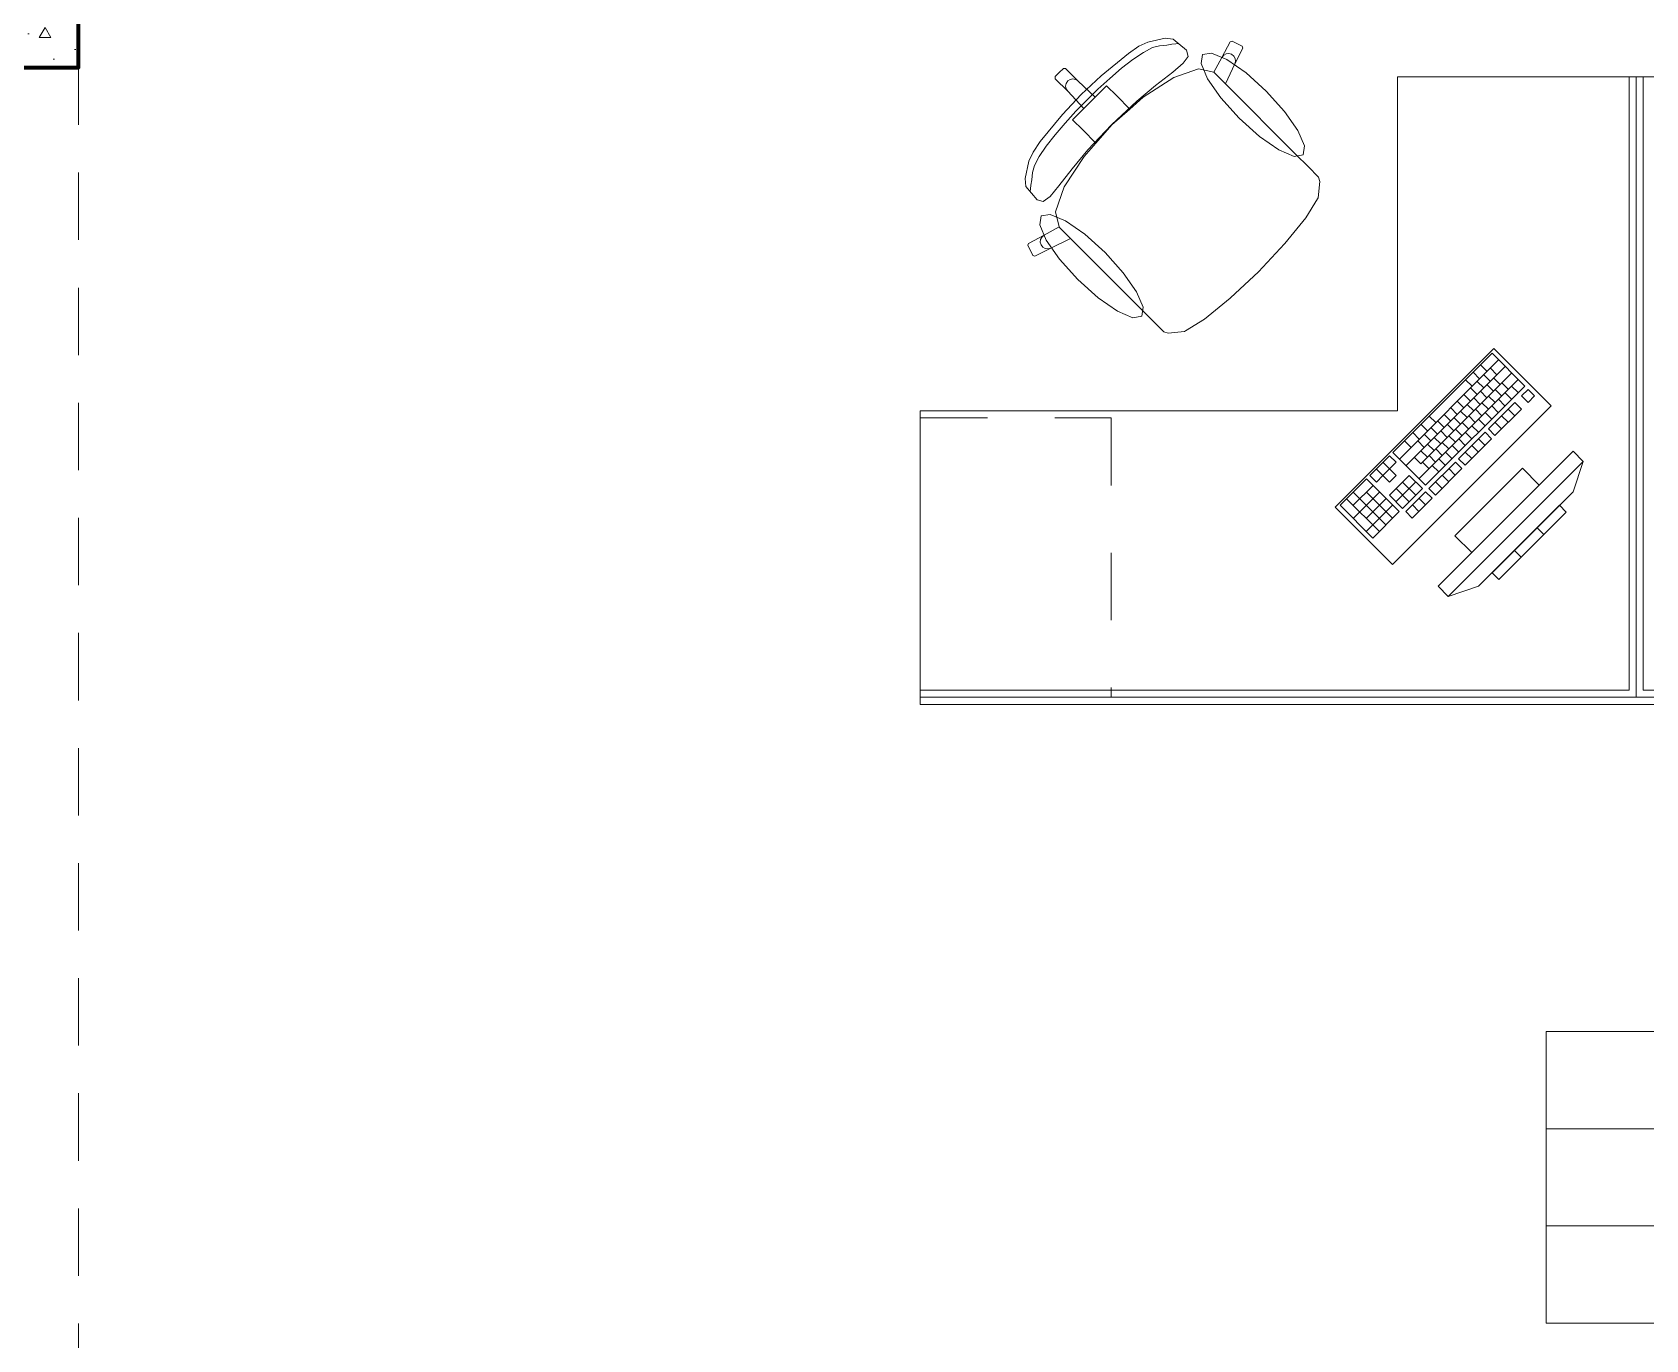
# Model space of a CAD drawing. Header units: inches. Extents: x -38 to 5698, y -33 to 92.
# Drawn here: x 307.973 to 311.354, y 13.835 to 16.574 of the extents above; entities that cross this region are included whole.
import ezdxf

# ---------------------------------------------------------------- set-up
doc = ezdxf.new("R2010")
doc.units = ezdxf.units.IN
doc.header["$MEASUREMENT"] = 0
doc.linetypes.add('Hidden Line', pattern=[0.195611, 0.141111, -0.0545])
doc.linetypes.add('Rayas', pattern=[0.282222, 0.141111, -0.141111])
for name, color, linetype in [('02 _ ARQ _ ZON _ Espacio.3D', 7, 'Continuous'), ('08 _ STR _ EXT _ 06 Columnas', 7, 'Continuous'), ('08 _ STR _ EXT _ 09 Vigas', 7, 'Continuous'), ('Interior - Mobiliario', 7, 'Continuous')]:
    doc.layers.add(name, color=color, linetype=linetype)

msp = doc.modelspace()

# ---------------------------------------------------------------- hatches: boundary and pattern name
at = {"layer": '08 _ STR _ EXT _ 06 Columnas', "linetype": 'Continuous', "lineweight": 9}
h = msp.add_hatch(dxfattribs=at)
h.set_pattern_fill('HORMIGÓN_EN_MASA_0002', style=0, pattern_type=2)
h.set_pattern_definition([(0, (277.50004, 6e-09), (0, 0.3897114), [0.024375, -0.200625]), (0, (277.61254, 0.19486), (0, 0.3897114), [0.024375, -0.200625]), (60, (277.50004, 6e-09), (-0.3375, 0.1948557), [0.024375, -0.200625]), (60, (277.72504, 6e-09), (-0.3375, 0.1948557), [0.024375, -0.200625]), (120, (277.5244, 6e-09), (0.3375, 0.1948557), [0.024375, -0.200625]), (120, (277.7494, 6e-09), (0.3375, 0.1948557), [0.024375, -0.200625]), (0, (277.50004, 0.0375), (0, 0.075), [0, -0.075, 0, -0.1125]), (45, (277.53754, 0.0375), (-0.05303301, 0.05303301), [0, -0.05625, 0, -0.09375])])
h.paths.add_polyline_path([(307.57, 16.5), (308.07, 16.5), (308.07, 17.4), (307.57, 17.4)])

# ---------------------------------------------------------------- linework, layer by layer
at = {"layer": '02 _ ARQ _ ZON _ Espacio.3D', "color": 252, "linetype": 'Continuous', "lineweight": 13}
for p, q in [((315.1849, 14.4805), (311.1447, 14.4805)), ((311.1447, 14.4805), (311.1447, 13.8698)), ((311.1447, 14.4805), (315.1849, 14.4805)), ((311.1447, 14.2769), (311.1447, 14.4805)), ((315.1849, 14.2769), (311.1447, 14.2769)), ((311.1447, 14.2769), (315.1849, 14.2769)), ((311.1447, 14.0733), (311.1447, 14.2769)), ((315.1849, 14.0733), (311.1447, 14.0733)), ((311.1447, 14.0733), (315.1849, 14.0733)), ((311.1447, 13.8698), (311.1447, 14.0733)), ((311.1447, 13.8698), (315.1849, 13.8698)), ((315.1849, 13.8698), (311.1447, 13.8698))]:
    msp.add_line(p, q, dxfattribs=at)
at = {"layer": '02 _ ARQ _ ZON _ Espacio.3D', "color": 254, "linetype": 'Continuous', "lineweight": 0, "flags": 128}
msp.add_lwpolyline([(307.57, 8.1), (308.07, 8.1), (308.07, 7.7), (308.47, 7.7), (308.47, 7.35), (314.37, 7.35), (314.37, 7.7), (314.57, 7.7), (314.57, 8.1), (315.07, 8.1), (315.07, 7.7), (321.17, 7.7), (321.17, 16.9), (320.97, 16.9), (320.97, 17.4), (315.0696, 17.35), (315.07, 16.5), (314.57, 16.5), (314.5696, 17.15), (308.07, 17.15), (308.07, 16.5), (307.57, 16.5)], dxfattribs=at)
at = {"layer": '08 _ STR _ EXT _ 06 Columnas', "color": 7, "linetype": 'Continuous', "lineweight": 80, "flags": 128}
msp.add_lwpolyline([(307.57, 16.5), (308.07, 16.5), (308.07, 17.4), (307.57, 17.4)], close=True, dxfattribs=at)
at = {"layer": '08 _ STR _ EXT _ 09 Vigas', "color": 251, "linetype": 'Hidden Line', "lineweight": 13}
msp.add_line((308.07, 7.7), (308.07, 16.9), dxfattribs=at)
at = {"layer": 'Interior - Mobiliario', "color": 175, "linetype": 'Continuous', "lineweight": 13}
for p, q in [((310.2914, 16.5447), (310.2697, 16.5298)), ((310.2792, 16.5172), (310.3011, 16.532)), ((310.3107, 16.5536), (310.2914, 16.5447)), ((310.3011, 16.532), (310.3199, 16.542)), ((310.3468, 16.5614), (310.3107, 16.5536)), ((310.3199, 16.542), (310.3347, 16.5459)), ((310.3347, 16.5459), (310.3501, 16.547)), ((310.3636, 16.5595), (310.3468, 16.5614)), ((310.3501, 16.547), (310.3608, 16.5491)), ((310.3608, 16.5491), (310.3689, 16.5499)), ((310.3914, 16.5363), (310.3636, 16.5595)), ((310.3689, 16.5499), (310.3734, 16.5507)), ((310.3948, 16.5234), (310.3914, 16.5363)), ((310.4828, 16.5543), (310.4658, 16.5212)), ((310.4868, 16.5557), (310.4828, 16.5543)), ((310.5082, 16.5448), (310.4868, 16.5557)), ((310.4925, 16.5077), (310.5095, 16.5408)), ((310.5095, 16.5408), (310.5082, 16.5448)), ((310.1336, 16.4981), (310.125, 16.4896)), ((310.1378, 16.4982), (310.1336, 16.4981)), ((310.1639, 16.4721), (310.1378, 16.4982)), ((310.2697, 16.5298), (310.213, 16.4829)), ((310.2307, 16.4774), (310.2554, 16.4986)), ((310.2554, 16.4986), (310.2792, 16.5172)), ((310.3625, 16.4905), (310.3848, 16.5091)), ((310.4165, 16.4977), (310.3646, 16.4793)), ((310.3848, 16.5091), (310.3948, 16.5234)), ((310.4485, 16.4902), (310.4165, 16.4977)), ((310.4658, 16.5212), (310.4485, 16.4902)), ((310.4695, 16.5258), (310.4658, 16.5212)), ((310.4746, 16.5287), (310.4695, 16.5258)), ((310.4729, 16.4659), (310.4925, 16.5077)), ((310.4804, 16.5295), (310.4746, 16.5287)), ((310.486, 16.5279), (310.4804, 16.5295)), ((310.4906, 16.5243), (310.486, 16.5279)), ((310.4935, 16.5192), (310.4906, 16.5243)), ((310.4925, 16.5077), (310.4941, 16.5134)), ((310.4941, 16.5134), (310.4935, 16.5192)), ((310.1165, 16.4811), (310.125, 16.4896)), ((310.1165, 16.4768), (310.1165, 16.4811)), ((310.1426, 16.4507), (310.1165, 16.4768)), ((310.1382, 16.4613), (310.1394, 16.4671)), ((310.1394, 16.4671), (310.1427, 16.472)), ((310.1476, 16.4753), (310.1427, 16.472)), ((310.1533, 16.4764), (310.1476, 16.4753)), ((310.1591, 16.4753), (310.1533, 16.4764)), ((310.1639, 16.4721), (310.1591, 16.4753)), ((310.2004, 16.4381), (310.1639, 16.4721)), ((310.213, 16.4829), (310.1708, 16.4438)), ((310.206, 16.4549), (310.2307, 16.4774)), ((310.3646, 16.4793), (310.3008, 16.438)), ((310.3264, 16.4625), (310.3625, 16.4905)), ((310.4487, 16.4902), (310.4485, 16.4902)), ((310.4487, 16.4902), (310.4729, 16.4659)), ((310.6208, 16.3181), (310.4729, 16.4659)), ((311.3486, 16.481), (311.3186, 16.481)), ((311.3186, 16.481), (311.3186, 15.196)), ((311.3486, 15.196), (311.3486, 16.481)), ((310.1317, 16.4016), (310.1708, 16.4438)), ((310.1393, 16.4556), (310.1382, 16.4613)), ((310.1426, 16.4507), (310.1393, 16.4556)), ((310.1766, 16.4142), (310.1426, 16.4507)), ((310.1826, 16.4321), (310.1598, 16.4086)), ((310.1826, 16.4321), (310.206, 16.4549)), ((310.2004, 16.4381), (310.1885, 16.4261)), ((310.2241, 16.4617), (310.2004, 16.4381)), ((310.2452, 16.4406), (310.2241, 16.4617)), ((310.2343, 16.3803), (310.2871, 16.4298)), ((310.2726, 16.4132), (310.2452, 16.4406)), ((310.3008, 16.438), (310.2726, 16.4132)), ((310.2871, 16.4298), (310.3264, 16.4625)), ((310.0849, 16.3449), (310.1317, 16.4016)), ((310.1598, 16.4086), (310.1372, 16.384)), ((310.1529, 16.3906), (310.1766, 16.4142)), ((310.1766, 16.4142), (310.1885, 16.4261)), ((310.2726, 16.4132), (310.2348, 16.3799)), ((310.1372, 16.384), (310.1161, 16.3592)), ((310.1741, 16.3694), (310.1529, 16.3906)), ((310.2014, 16.342), (310.1741, 16.3694)), ((310.2343, 16.3803), (310.1848, 16.3276)), ((310.2014, 16.342), (310.2348, 16.3799)), ((310.07, 16.3232), (310.0849, 16.3449)), ((310.0975, 16.3354), (310.0826, 16.3136)), ((310.1161, 16.3592), (310.0975, 16.3354)), ((310.1767, 16.3139), (310.2014, 16.342)), ((310.0533, 16.2678), (310.061, 16.304)), ((310.061, 16.304), (310.07, 16.3232)), ((310.0727, 16.2948), (310.0688, 16.28)), ((310.0826, 16.3136), (310.0727, 16.2948)), ((310.1353, 16.2501), (310.1767, 16.3139)), ((310.1848, 16.3276), (310.1521, 16.2883)), ((310.6463, 16.2926), (310.6208, 16.3181)), ((310.0551, 16.2511), (310.0533, 16.2678)), ((310.0676, 16.2646), (310.0656, 16.2538)), ((310.0688, 16.28), (310.0676, 16.2646)), ((310.1521, 16.2883), (310.1242, 16.2521)), ((310.6683, 16.2706), (310.6463, 16.2926)), ((310.6671, 16.2274), (310.6711, 16.2613)), ((310.6711, 16.2613), (310.6683, 16.2706)), ((310.0783, 16.2232), (310.0551, 16.2511)), ((310.0648, 16.2458), (310.064, 16.2413)), ((310.0656, 16.2538), (310.0648, 16.2458)), ((310.1056, 16.2298), (310.0912, 16.2198)), ((310.1242, 16.2521), (310.1056, 16.2298)), ((310.117, 16.1981), (310.1353, 16.2501)), ((310.6662, 16.2253), (310.6671, 16.2274)), ((310.0912, 16.2198), (310.0783, 16.2232)), ((310.1244, 16.1662), (310.117, 16.1981)), ((310.6413, 16.1852), (310.6662, 16.2253)), ((310.0934, 16.1488), (310.1244, 16.1662)), ((310.1245, 16.1659), (310.1244, 16.1662)), ((310.1245, 16.1659), (310.1487, 16.1417)), ((310.5978, 16.1316), (310.6413, 16.1852)), ((310.059, 16.1278), (310.0603, 16.1319)), ((310.0698, 16.1064), (310.059, 16.1278)), ((310.0603, 16.1319), (310.0934, 16.1488)), ((310.0852, 16.1342), (310.0859, 16.1401)), ((310.0868, 16.1286), (310.0852, 16.1342)), ((310.0859, 16.1401), (310.0888, 16.1452)), ((310.0904, 16.124), (310.0868, 16.1286)), ((310.0888, 16.1452), (310.0934, 16.1488)), ((310.1487, 16.1417), (310.1069, 16.1221)), ((310.2966, 15.9938), (310.1487, 16.1417)), ((310.5422, 16.0724), (310.5971, 16.1307)), ((310.5971, 16.1307), (310.5978, 16.1316)), ((310.0738, 16.1051), (310.0698, 16.1064)), ((310.1069, 16.1221), (310.0738, 16.1051)), ((310.0955, 16.1212), (310.0904, 16.124)), ((310.1013, 16.1205), (310.0955, 16.1212)), ((310.1069, 16.1221), (310.1013, 16.1205)), ((310.5422, 16.0724), (310.4839, 16.0176)), ((310.3221, 15.9683), (310.2966, 15.9938)), ((310.4831, 16.0169), (310.4294, 15.9733)), ((310.4839, 16.0176), (310.4831, 16.0169)), ((310.344, 15.9464), (310.3221, 15.9683)), ((310.4294, 15.9733), (310.3894, 15.9484)), ((310.3533, 15.9435), (310.344, 15.9464)), ((310.3872, 15.9475), (310.3533, 15.9435)), ((310.3894, 15.9484), (310.3872, 15.9475)), ((311.0317, 15.9015), (310.824, 15.6938)), ((311.1002, 15.8329), (311.0317, 15.9015)), ((311.0454, 15.8878), (310.8377, 15.68)), ((311.0591, 15.874), (310.8514, 15.6663)), ((311.0728, 15.8603), (310.8824, 15.6699)), ((310.9919, 15.8617), (311.0056, 15.8479)), ((311.0074, 15.8772), (311.0212, 15.8635)), ((311.0142, 15.8566), (311.0279, 15.8429)), ((311.0281, 15.8704), (311.0418, 15.8567)), ((311.0865, 15.8466), (310.8788, 15.6389)), ((310.8925, 15.6252), (311.1002, 15.8329)), ((310.9763, 15.8461), (310.99, 15.8324)), ((310.9865, 15.8289), (311.0002, 15.8152)), ((311.0004, 15.8427), (311.0141, 15.829)), ((311.0072, 15.8221), (311.0209, 15.8084)), ((311.021, 15.836), (311.0347, 15.8222)), ((311.0349, 15.8498), (311.0486, 15.8361)), ((311.0382, 15.8257), (311.0519, 15.812)), ((311.052, 15.8396), (311.0658, 15.8258)), ((311.0727, 15.8328), (311.0864, 15.8191)), ((311.1071, 15.826), (311.0932, 15.8122)), ((311.1208, 15.8123), (311.1071, 15.826)), ((310.945, 15.7874), (310.9587, 15.7736)), ((310.9588, 15.8012), (310.9726, 15.7875)), ((310.9727, 15.8151), (310.9864, 15.8013)), ((310.9795, 15.7944), (310.9932, 15.7807)), ((310.9933, 15.8083), (311.007, 15.7945)), ((311.0105, 15.798), (311.0242, 15.7843)), ((311.0794, 15.7983), (311.024, 15.743)), ((311.0243, 15.8119), (311.0381, 15.7981)), ((311.0311, 15.7912), (311.0448, 15.7775)), ((311.045, 15.8051), (311.0587, 15.7914)), ((311.0588, 15.8189), (311.0725, 15.8052)), ((311.0931, 15.7846), (311.0794, 15.7983)), ((311.0932, 15.8122), (311.107, 15.7985)), ((311.107, 15.7985), (311.1208, 15.8123)), ((310.9001, 15.7699), (310.9138, 15.7562)), ((310.9173, 15.7597), (310.931, 15.7459)), ((310.9311, 15.7735), (310.9449, 15.7598)), ((310.9518, 15.7667), (310.9655, 15.753)), ((310.9656, 15.7806), (310.9793, 15.7669)), ((310.969, 15.7565), (310.9827, 15.7428)), ((310.9828, 15.7703), (310.9965, 15.7566)), ((310.9967, 15.7842), (311.0104, 15.7705)), ((311.0034, 15.7635), (311.0172, 15.7498)), ((311.0173, 15.7774), (311.031, 15.7637)), ((311.0377, 15.7292), (311.0931, 15.7846)), ((311.0379, 15.7568), (311.0516, 15.7431)), ((311.0517, 15.7707), (311.0654, 15.7569)), ((311.0656, 15.7845), (311.0793, 15.7708)), ((310.8655, 15.7353), (310.8792, 15.7216)), ((310.8828, 15.7526), (310.8965, 15.7389)), ((310.8896, 15.732), (310.9033, 15.7183)), ((310.9034, 15.7458), (310.9172, 15.7321)), ((310.9102, 15.7252), (310.924, 15.7115)), ((310.9241, 15.739), (310.9378, 15.7253)), ((310.9379, 15.7529), (310.9516, 15.7392)), ((310.9413, 15.7288), (310.955, 15.7151)), ((310.9551, 15.7426), (310.9688, 15.7289)), ((311.0171, 15.736), (310.9617, 15.6806)), ((310.9619, 15.722), (310.9756, 15.7083)), ((310.9754, 15.6669), (311.0308, 15.7223)), ((310.9757, 15.7358), (310.9895, 15.7221)), ((310.9896, 15.7497), (311.0033, 15.736)), ((311.0032, 15.7222), (311.017, 15.7085)), ((311.0308, 15.7223), (311.0171, 15.736)), ((311.024, 15.743), (311.0377, 15.7292)), ((310.817, 15.6868), (310.7755, 15.6453)), ((310.8307, 15.6731), (310.817, 15.6868)), ((310.824, 15.6938), (310.8925, 15.6252)), ((310.8482, 15.718), (310.8619, 15.7043)), ((310.8758, 15.7181), (310.8895, 15.7044)), ((310.8825, 15.6975), (310.8963, 15.6838)), ((310.8964, 15.7113), (310.9101, 15.6976)), ((310.8997, 15.6872), (310.9134, 15.6735)), ((310.9136, 15.7011), (310.9273, 15.6874)), ((311.2013, 15.6962), (310.9185, 15.4133)), ((310.9274, 15.7149), (310.9411, 15.7012)), ((310.9342, 15.6943), (310.9479, 15.6806)), ((310.9481, 15.7081), (310.9618, 15.6944)), ((310.9755, 15.6945), (310.9893, 15.6808)), ((310.9894, 15.7083), (311.0031, 15.6946)), ((311.2225, 15.6749), (311.2013, 15.6962)), ((310.7893, 15.6591), (310.8031, 15.6454)), ((310.8169, 15.6593), (310.8031, 15.6454)), ((310.8032, 15.673), (310.8169, 15.6593)), ((310.8169, 15.6593), (310.8307, 15.6731)), ((310.8306, 15.6456), (310.8169, 15.6593)), ((310.8687, 15.6836), (310.8824, 15.6699)), ((310.8859, 15.6734), (310.8996, 15.6597)), ((310.9548, 15.6737), (310.8994, 15.6183)), ((310.9065, 15.6666), (310.9202, 15.6529)), ((310.9131, 15.6046), (310.9685, 15.66)), ((310.9204, 15.6804), (310.9341, 15.6667)), ((310.9397, 15.3921), (311.2225, 15.6749)), ((310.9409, 15.6599), (310.9546, 15.6462)), ((311.0953, 15.6608), (310.9538, 15.5194)), ((310.9685, 15.66), (310.9548, 15.6737)), ((310.9617, 15.6806), (310.9754, 15.6669)), ((311.1306, 15.6254), (311.0953, 15.6608)), ((311.2225, 15.6749), (311.2013, 15.6113)), ((310.7686, 15.6384), (310.7132, 15.583)), ((310.7823, 15.6246), (310.7407, 15.5831)), ((310.8371, 15.5698), (310.7686, 15.6384)), ((310.7755, 15.6453), (310.7892, 15.6316)), ((310.7892, 15.6316), (310.8031, 15.6454)), ((310.8031, 15.6454), (310.8168, 15.6317)), ((310.8582, 15.6457), (310.8166, 15.6041)), ((310.8168, 15.6317), (310.8306, 15.6456)), ((310.8719, 15.632), (310.8303, 15.5904)), ((310.8441, 15.5767), (310.8856, 15.6183)), ((310.8443, 15.6318), (310.8718, 15.6044)), ((310.8856, 15.6183), (310.8582, 15.6457)), ((310.8994, 15.6183), (310.9131, 15.6046)), ((310.9132, 15.6322), (310.9269, 15.6185)), ((310.9271, 15.646), (310.9408, 15.6323)), ((310.9892, 15.484), (311.1306, 15.6254)), ((310.727, 15.5968), (310.7956, 15.5283)), ((310.796, 15.6109), (310.7406, 15.5555)), ((310.7409, 15.6107), (310.8094, 15.5421)), ((310.8097, 15.5972), (310.7682, 15.5557)), ((310.7684, 15.6108), (310.8233, 15.5559)), ((310.8166, 15.6041), (310.8441, 15.5767)), ((310.8305, 15.618), (310.8579, 15.5906)), ((310.8925, 15.6114), (310.8509, 15.5699)), ((310.8646, 15.5561), (310.9062, 15.5977)), ((310.8786, 15.5976), (310.8923, 15.5838)), ((310.9062, 15.5977), (310.8925, 15.6114)), ((311.2013, 15.6113), (311.0033, 15.4133)), ((310.7132, 15.583), (310.7817, 15.5144)), ((310.8234, 15.5835), (310.768, 15.5281)), ((310.7817, 15.5144), (310.8371, 15.5698)), ((310.8509, 15.5699), (310.8646, 15.5561)), ((310.8648, 15.5837), (310.8785, 15.57)), ((311.1731, 15.583), (311.0316, 15.4416)), ((311.0458, 15.4274), (311.1872, 15.5689)), ((311.1872, 15.5689), (311.1731, 15.583)), ((310.9538, 15.5194), (310.9892, 15.484)), ((311.1259, 15.5359), (311.1401, 15.5217)), ((311.0788, 15.4887), (311.0929, 15.4746)), ((311.0316, 15.4416), (311.0458, 15.4274)), ((310.9185, 15.4133), (310.9397, 15.3921)), ((310.9397, 15.3921), (311.0033, 15.4133)), ((309.8336, 15.196), (309.8336, 15.166)), ((311.3186, 15.196), (309.8336, 15.196)), ((312.8336, 15.196), (311.3486, 15.196)), ((309.8336, 15.166), (311.3186, 15.166)), ((311.3186, 15.166), (311.3486, 15.166)), ((311.3486, 15.166), (312.8336, 15.166))]:
    msp.add_line(p, q, dxfattribs=at)
at = {"layer": 'Interior - Mobiliario', "color": 175, "linetype": 'Rayas', "lineweight": 13}
for p, q in [((309.8336, 15.766), (310.2336, 15.766)), ((310.2336, 15.766), (310.2336, 15.181))]:
    msp.add_line(p, q, dxfattribs=at)
at = {"layer": 'Interior - Mobiliario', "color": 175, "linetype": 'Continuous', "lineweight": 13, "flags": 128}
for points in [[(310.5587, 16.4509), (310.5162, 16.489), (310.4759, 16.517), (310.4438, 16.5306), (310.4249, 16.5278), (310.422, 16.5088), (310.4356, 16.4768), (310.4636, 16.4364), (310.5018, 16.3939), (310.5443, 16.3558), (310.5846, 16.3278), (310.6167, 16.3141), (310.6356, 16.317), (310.6385, 16.3359), (310.6249, 16.368), (310.5969, 16.4084)], [(311.3336, 15.181), (309.8336, 15.181), (309.8336, 15.781), (310.8336, 15.781), (310.8336, 16.481), (311.3336, 16.481)], [(311.3336, 15.181), (312.8336, 15.181), (312.8336, 15.781), (311.8336, 15.781), (311.8336, 16.481), (311.3336, 16.481)], [(310.1638, 16.0559), (310.1256, 16.0984), (310.0976, 16.1388), (310.084, 16.1708), (310.0869, 16.1897), (310.1058, 16.1926), (310.1379, 16.179), (310.1782, 16.151), (310.2207, 16.1128), (310.2589, 16.0704), (310.2869, 16.03), (310.3005, 15.9979), (310.2976, 15.979), (310.2787, 15.9761), (310.2466, 15.9897), (310.2063, 16.0178)], [(311.1554, 15.7916), (311.0352, 15.9118), (310.7028, 15.5795), (310.823, 15.4593)]]:
    msp.add_lwpolyline(points, close=True, dxfattribs=at)

doc.saveas('drawing.dxf')
